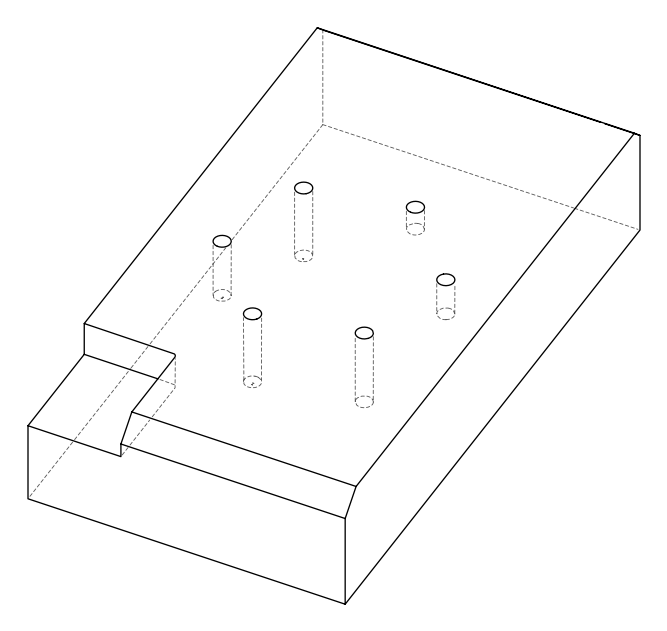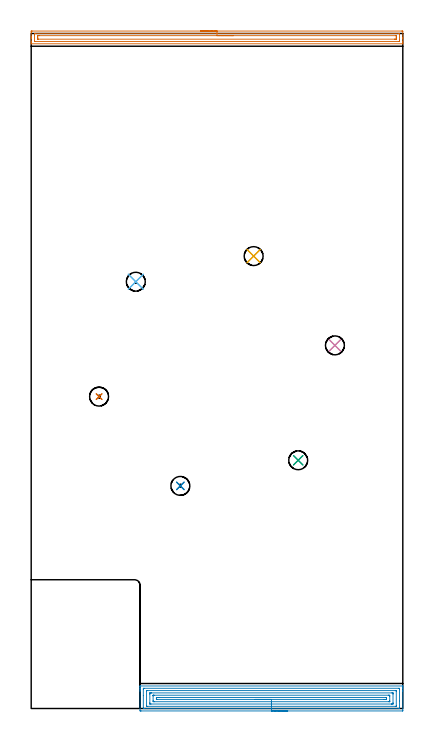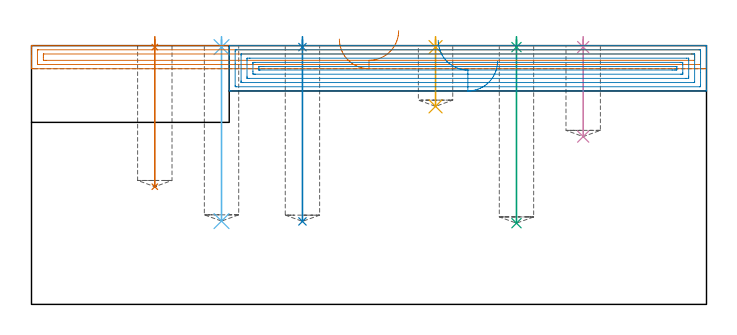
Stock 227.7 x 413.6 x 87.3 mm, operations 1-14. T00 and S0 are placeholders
(PLAN: 15 operations, 3 tool changes, 68.9 min)
(1 SPOT_DRILL | STEP1POCKET | NXT0321_9005460120000 | 0.03 min | 2 mm3)
(2 SPOT_DRILL_1 | STEP1POCKET_1 | NXT0321_9005460120000 | 0.03 min | 1 mm3)
(3 SPOT_DRILL_2 | STEP1POCKET_2 | NXT0321_9005460120000 | 0.03 min | 1 mm3)
(4 SPOT_DRILL_3 | STEP1POCKET_3 | NXT0321_9005460120000 | 0.03 min | 1 mm3)
(5 SPOT_DRILL_4 | STEP1POCKET_4 | NXT0321_9005460120000 | 0.03 min | 1 mm3)
(6 SPOT_DRILL_5 | STEP1POCKET_5 | NXT0321_9005460120000 | 0.03 min | 1 mm3)
(7 DRILL_BLIND_HOLE_INTO_CENTER | STEP1POCKET | NXT0301_087 | 0.2 min | 4861 mm3)
(8 DRILL_BLIND_HOLE_INTO_CENTER_1 | STEP1POCKET_1 | NXT0301_087 | 0.25 min | 6094 mm3)
(9 DRILL_BLIND_HOLE_INTO_CENTER_2 | STEP1POCKET_2 | NXT0301_087 | 0.25 min | 6157 mm3)
(10 DRILL_BLIND_HOLE_INTO_CENTER_3 | STEP1POCKET_3 | NXT0301_087 | 0.13 min | 3083 mm3)
(11 DRILL_BLIND_HOLE_INTO_CENTER_4 | STEP1POCKET_4 | NXT0301_087 | 0.09 min | 2008 mm3)
(12 DRILL_BLIND_HOLE_INTO_CENTER_5 | STEP1POCKET_5 | NXT0301_087 | 0.25 min | 6085 mm3)
(13 AREA_MILL | FG_CHAMFER_SURFACE | UGT0205_001 | 5.68 min | 6925 mm3)
(14 AREA_MILL_1 | FG_CHAMFER_SURFACE_1 | UGT0205_001 | 7.97 min | 19691 mm3)
(15 MILL_CORNER_NOTCH_RECTANGULAR | CORNER_NOTCH_RECTANGULAR | NXT0201_008 | Follow Part, ap 1.5, ae 75% | 53.9 min | 135378 mm3)
(TOOL NXT0321_9005460120000 | NC Spot Drill, 142deg, 12mm, Carbide, Uncoated | D12 PA142 FL30 Z2)
(TOOL NXT0301_087 | Carbide Drill 11.6mm [860.1-1160-058A1-MM 2214] | D11.6 PA140 FL72 Z2)
(TOOL UGT0205_001 | Chamfer Mill 20 x 3 x 45 deg. | D20 FL50 Z2)
(TOOL NXT0201_008 | ENDMILL 6mm [2P460-0600-NA 1630] | D6 FL26 Z6)
(OP 1 SPOT_DRILL)
G17 G21 G94 G90
T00 M6
G54
G17 G0 G90 X41.6 Y191.1 S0 M3
G43 Z97.3 H0
G94 G81 G98 Z86.801 F250. R90.3
G80
M5
M2
(OP 2 SPOT_DRILL_1)
G17 G21 G94 G90
T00 M6
G54
G17 G0 G90 X91.4 Y136.4 S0 M3
G43 Z97.3 H0
G94 G81 G98 Z86.801 F250. R90.3
G80
M5
M2
(OP 3 SPOT_DRILL_2)
G17 G21 G94 G90
T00 M6
G54
G17 G0 G90 X163.6 Y152.1 S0 M3
G43 Z97.3 H0
G94 G81 G98 Z86.801 F250. R90.3
G80
M5
M2
(OP 4 SPOT_DRILL_3)
G17 G21 G94 G90
T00 M6
G54
G17 G0 G90 X186.1 Y222.5 S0 M3
G43 Z97.3 H0
G94 G81 G98 Z86.801 F250. R90.3
G80
M5
M2
(OP 5 SPOT_DRILL_4)
G17 G21 G94 G90
T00 M6
G54
G17 G0 G90 X136.3 Y277.2 S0 M3
G43 Z97.3 H0
G94 G81 G98 Z86.801 F250. R90.3
G80
M5
M2
(OP 6 SPOT_DRILL_5)
G17 G21 G94 G90
T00 M6
G54
G17 G0 G90 X64.1 Y261.5 S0 M3
G43 Z97.3 H0
G94 G81 G98 Z86.801 F250. R90.3
G80
M5
M2
(OP 7 DRILL_BLIND_HOLE_INTO_CENTER)
G17 G21 G94 G90
T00 M6
G54
G17 G0 G90 X41.6 Y191.1 S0 M3
G43 Z97.3 H1
G94 G81 G98 Z39.7 F250. R89.3
G80
M5
M2
(OP 8 DRILL_BLIND_HOLE_INTO_CENTER_1)
G17 G21 G94 G90
T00 M6
G54
G17 G0 G90 X91.4 Y136.4 S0 M3
G43 Z97.3 H1
G94 G81 G98 Z28. F250. R89.3
G80
M5
M2
(OP 9 DRILL_BLIND_HOLE_INTO_CENTER_2)
G17 G21 G94 G90
T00 M6
G54
G17 G0 G90 X163.6 Y152.1 S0 M3
G43 Z97.3 H1
G94 G81 G98 Z27.4 F250. R89.3
G80
M5
M2
(OP 10 DRILL_BLIND_HOLE_INTO_CENTER_3)
G17 G21 G94 G90
T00 M6
G54
G17 G0 G90 X186.1 Y222.5 S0 M3
G43 Z97.3 H1
G94 G81 G98 Z56.6 F250. R89.3
G80
M5
M2
(OP 11 DRILL_BLIND_HOLE_INTO_CENTER_4)
G17 G21 G94 G90
T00 M6
G54
G17 G0 G90 X136.3 Y277.2 S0 M3
G43 Z97.3 H1
G94 G81 G98 Z66.8 F250. R89.3
G80
M5
M2
(OP 12 DRILL_BLIND_HOLE_INTO_CENTER_5)
G17 G21 G94 G90
T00 M6
G54
G17 G0 G90 X64.1 Y261.5 S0 M3
G43 Z97.3 H1
G94 G81 G98 Z28.1 F250. R89.3
G80
M5
M2
(OP 13 AREA_MILL)
G17 G21 G94 G90
T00 M6
G54
G17 G0 G90 X103.85 Y415.1 S1061 M3
G43 Z97.3 H0
Z89.5
G94 G1 X103.888 Z88.629 F250.
X104.002 Z87.764
X104.191 Z86.912
X104.453 Z86.08
X104.787 Z85.274
X105.19 Z84.5
X105.658 Z83.764
X106.19 Z83.072
X106.779 Z82.429
X107.422 Z81.84
X108.114 Z81.309
X108.85 Z80.84
X109.624 Z80.437
X110.43 Z80.103
X111.262 Z79.841
X112.114 Z79.652
X112.978 Z79.538
X113.85 Z79.5
X227.104 Y415.099 Z79.501
X227.498 Y415.096 Z79.502
X227.69 Y415.092 Z79.505
X227.7 Y414.709 Z79.888
Y411.2 Z83.395
Y410.618 Z83.98
Y410.323 Z84.274
Y408.568 Z86.026
Y407.979 Z86.62
Y407.563 Z87.036
X227.698 Y407.43 Z87.163
X227.69 Y407.302 Z87.288
X227.55 Y407.3 Z87.3
X0.15
X0.01 Y407.302 Z87.288
X0.002 Y407.43 Z87.163
X0. Y407.563 Z87.036
Y407.978 Z86.621
Y408.568 Z86.026
Y410.618 Z83.98
Y411.197 Z83.397
Y411.786 Z82.809
Y414.417 Z80.179
X0.003 Y414.709 Z79.888
X0.01 Y415.092 Z79.505
X0.202 Y415.096 Z79.502
X0.596 Y415.1 Z79.5
X113.85
Y413.686 Z80.914
X225.321 Y413.685 Z80.915
X225.47
X225.663 Y413.681 Z80.919
X225.683 Y413.679 Z80.921
X225.69 Y413.672 Z80.928
X225.696 Y413.646 Z80.954
X225.698 Y413.62 Z80.98
X225.7 Y413.458 Z81.142
Y409.95 Z84.65
X225.698 Y409.446 Z85.154
X225.695 Y409.078 Z85.522
X225.683 Y408.721 Z85.879
X225.321 Y408.716 Z85.884
X225.172 Y408.715 Z85.885
X2.379 Y408.714 Z85.886
X2.23 Y408.715 Z85.885
X2.037 Y408.719 Z85.881
X2.017 Y408.721 Z85.879
X2.01 Y408.728 Z85.872
X2.004 Y408.754 Z85.846
X2.002 Y408.78 Z85.82
X2. Y408.941 Z85.659
Y412.45 Z82.15
X2.002 Y412.954 Z81.646
X2.005 Y413.322 Z81.278
X2.017 Y413.679 Z80.921
X2.379 Y413.684 Z80.916
X2.528 Y413.685 Z80.915
X113.85 Y413.686 Z80.914
Y412.271 Z82.329
X223.537
X223.603 Y412.27 Z82.33
X223.655 Y412.268 Z82.332
X223.682 Y412.265 Z82.335
X223.69 Y412.236 Z82.364
X223.696 Y412.077 Z82.523
X223.699 Y411.917 Z82.683
X223.7 Y411.2 Z83.4
Y411.04 Z83.56
X223.695 Y410.323 Z84.277
X223.693 Y410.17 Z84.43
X223.678 Y410.135 Z84.465
X223.635 Y410.133 Z84.467
X223.537 Y410.131 Z84.469
X222.843 Y410.129 Z84.471
X222.645 Y410.128 Z84.472
X4.163 Y410.129 Z84.471
X4.097 Y410.13 Z84.47
X4.045 Y410.132 Z84.468
X4.018 Y410.135 Z84.465
X4.01 Y410.164 Z84.436
X4.004 Y410.323 Z84.277
X4.001 Y410.482 Z84.118
X4. Y411.2 Z83.4
Y411.36 Z83.24
X4.005 Y412.077 Z82.523
X4.007 Y412.23 Z82.37
X4.022 Y412.265 Z82.335
X4.065 Y412.267 Z82.333
X4.163 Y412.269 Z82.331
X4.857 Y412.271 Z82.329
X5.055
X113.85
X114.722 Z82.367
X115.586 Z82.48
X116.438 Z82.669
X117.27 Z82.932
X118.076 Z83.265
X118.85 Z83.668
X119.586 Z84.137
X120.278 Z84.668
X120.921 Z85.257
X121.51 Z85.901
X122.042 Z86.593
X122.51 Z87.329
X122.913 Z88.102
X123.247 Z88.908
X123.509 Z89.74
X123.698 Z90.592
X123.812 Z91.457
X123.85 Z92.329
G0 Z97.3
M5
M2
(OP 14 AREA_MILL_1)
G17 G21 G94 G90
T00 M6
G54
G17 G0 G90 X157.2 Y-1.5 S1061 M3
G43 Z97.3 H0
Z82.
G94 G1 X157.162 Z81.128 F250.
X157.048 Z80.263
X156.859 Z79.412
X156.597 Z78.58
X156.263 Z77.774
X155.86 Z77.
X155.392 Z76.264
X154.86 Z75.572
X154.271 Z74.929
X153.628 Z74.339
X152.936 Z73.808
X152.2 Z73.34
X151.426 Z72.937
X150.62 Z72.603
X149.788 Z72.341
X148.937 Z72.152
X148.072 Z72.038
X147.2 Z72.
X67.308
X66.96 Y-1.497 Z72.002
X66.71 Y-1.492 Z72.006
X66.7 Y-1.238 Z72.259
Y10.591 Z84.085
Y11.157 Z84.654
Y11.479 Z84.975
Y12.045 Z85.541
Y12.367 Z85.862
Y13.011 Z86.51
Y13.405 Z86.904
X66.707 Y13.765 Z87.256
X66.71 Y13.797 Z87.288
X66.862 Y13.8 Z87.3
X227.538
X227.69 Y13.797 Z87.288
X227.694 Y13.765 Z87.256
X227.7 Y13.405 Z86.904
Y13.011 Z86.51
Y12.367 Z85.862
Y11.157 Z84.654
Y10.591 Z84.085
Y-0.955 Z72.542
X227.698 Y-1.24 Z72.257
X227.69 Y-1.492 Z72.006
X227.438 Y-1.499 Z71.999
X147.2 Y-1.5 Z72.
Y-0.086 Z73.414
X69.093 Y-0.085 Z73.415
X68.71 Y-0.067 Z73.433
X68.701 Y0.323 Z73.823
X68.7 Y7.874 Z81.374
X68.701 Y11.869 Z85.369
X68.71 Y12.367 Z85.867
X69.075 Y12.385 Z85.885
X69.093 Y12.386 Z85.886
X225.307 Y12.385 Z85.885
X225.69 Y12.367 Z85.867
X225.699 Y11.977 Z85.477
X225.7 Y4.72 Z78.22
X225.699 Y0.431 Z73.931
X225.69 Y-0.067 Z73.433
X225.325 Y-0.085 Z73.415
X225.307 Y-0.086 Z73.414
X147.2
Y1.328 Z74.828
X71.261 Y1.329 Z74.829
X70.879 Y1.331 Z74.831
X70.752 Y1.333 Z74.833
X70.714 Y1.335 Z74.835
X70.709 Y1.413 Z74.913
X70.704 Y1.532 Z75.032
X70.701 Y1.709 Z75.209
X70.7 Y1.887 Z75.387
X70.701 Y10.591 Z84.091
X70.702 Y10.766 Z84.266
X70.71 Y10.945 Z84.445
X70.719 Y10.965 Z84.465
X70.736 Y10.967 Z84.467
X70.783 Y10.97 Z84.47
X70.879 Y10.971 Z84.471
X223.139
X223.521 Y10.969 Z84.469
X223.648 Y10.967 Z84.467
X223.686 Y10.965 Z84.465
X223.691 Y10.887 Z84.387
X223.696 Y10.768 Z84.268
X223.699 Y10.591 Z84.091
X223.7 Y10.413 Z83.913
X223.699 Y1.532 Z75.032
X223.693 Y1.354 Z74.854
X223.69 Y1.335 Z74.835
X223.687 Y1.333 Z74.833
X223.665 Y1.33 Z74.83
X223.617 Y1.329 Z74.829
X223.521 Y1.328 Z74.828
X147.2
Y2.743 Z76.243
X73.41
X72.779 Y2.749 Z76.249
X72.71 Y2.751 Z76.251
X72.706 Y2.845 Z76.345
X72.702 Y3.047 Z76.547
X72.7 Y3.45 Z76.95
X72.701 Y8.814 Z82.314
X72.704 Y9.24 Z82.74
X72.708 Y9.453 Z82.953
X72.713 Y9.55 Z83.05
X72.814 Y9.553 Z83.053
X73.557 Y9.557 Z83.057
X73.703
X220.99
X221.622 Y9.551 Z83.051
X221.69 Y9.549 Z83.049
X221.694 Y9.455 Z82.955
X221.698 Y9.253 Z82.753
X221.7 Y8.85 Z82.35
Y3.486 Z76.986
X221.697 Y3.059 Z76.559
X221.692 Y2.847 Z76.347
X221.687 Y2.749 Z76.249
X221.586 Y2.747 Z76.247
X220.843 Y2.743 Z76.243
X220.697
X147.2
Y4.157 Z77.657
X75.56
X75.342 Y4.158 Z77.658
X75.124 Y4.161 Z77.661
X74.71 Y4.168 Z77.668
X74.707 Y4.374 Z77.874
X74.701 Y5.012 Z78.512
X74.7 Y7.677 Z81.177
X74.702 Y7.926 Z81.426
X74.706 Y8.086 Z81.586
X74.71 Y8.124 Z81.624
X74.715 Y8.136 Z81.636
X74.761 Y8.138 Z81.638
X74.906 Y8.141 Z81.641
X75.124 Y8.143 Z81.643
X75.342
X218.84
X219.058 Y8.142 Z81.642
X219.276 Y8.139 Z81.639
X219.69 Y8.132 Z81.632
X219.693 Y7.926 Z81.426
X219.699 Y7.288 Z80.788
X219.7 Y4.623 Z78.123
X219.698 Y4.374 Z77.874
X219.694 Y4.214 Z77.714
X219.69 Y4.176 Z77.676
X219.685 Y4.164 Z77.664
X219.639 Y4.162 Z77.662
X219.494 Y4.159 Z77.659
X219.276 Y4.157 Z77.657
X219.058
X147.2
Y5.571 Z79.071
X77.127
X76.815 Y5.573 Z79.073
X76.747 Y5.575 Z79.075
X76.718 Y5.578 Z79.078
X76.71 Y5.59 Z79.09
X76.704 Y5.683 Z79.183
X76.702 Y6.15 Z79.65
X76.704 Y6.571 Z80.071
X76.71 Y6.71 Z80.21
X76.837 Y6.722 Z80.222
X77.127 Y6.725 Z80.225
X77.439 Y6.728 Z80.228
X78.02 Y6.729 Z80.229
X78.331
X217.273 Y6.728 Z80.228
X217.585 Y6.727 Z80.227
X217.653 Y6.725 Z80.225
X217.682 Y6.722 Z80.222
X217.69 Y6.71 Z80.21
X217.696 Y6.617 Z80.117
X217.698 Y6.15 Z79.65
X217.696 Y5.729 Z79.229
X217.69 Y5.589 Z79.089
X217.563 Y5.578 Z79.078
X217.273 Y5.574 Z79.074
X216.961 Y5.572 Z79.072
X216.38 Y5.571 Z79.071
X216.069
X147.2
X146.328 Z79.109
X145.464 Z79.223
X144.612 Z79.412
X143.78 Z79.674
X142.974 Z80.008
X142.2 Z80.411
X141.464 Z80.88
X140.772 Z81.411
X140.129 Z82.
X139.54 Z82.643
X139.009 Z83.335
X138.54 Z84.071
X138.137 Z84.845
X137.803 Z85.651
X137.541 Z86.483
X137.352 Z87.335
X137.238 Z88.199
X137.2 Z89.071
G0 Z97.3
M5
M2
